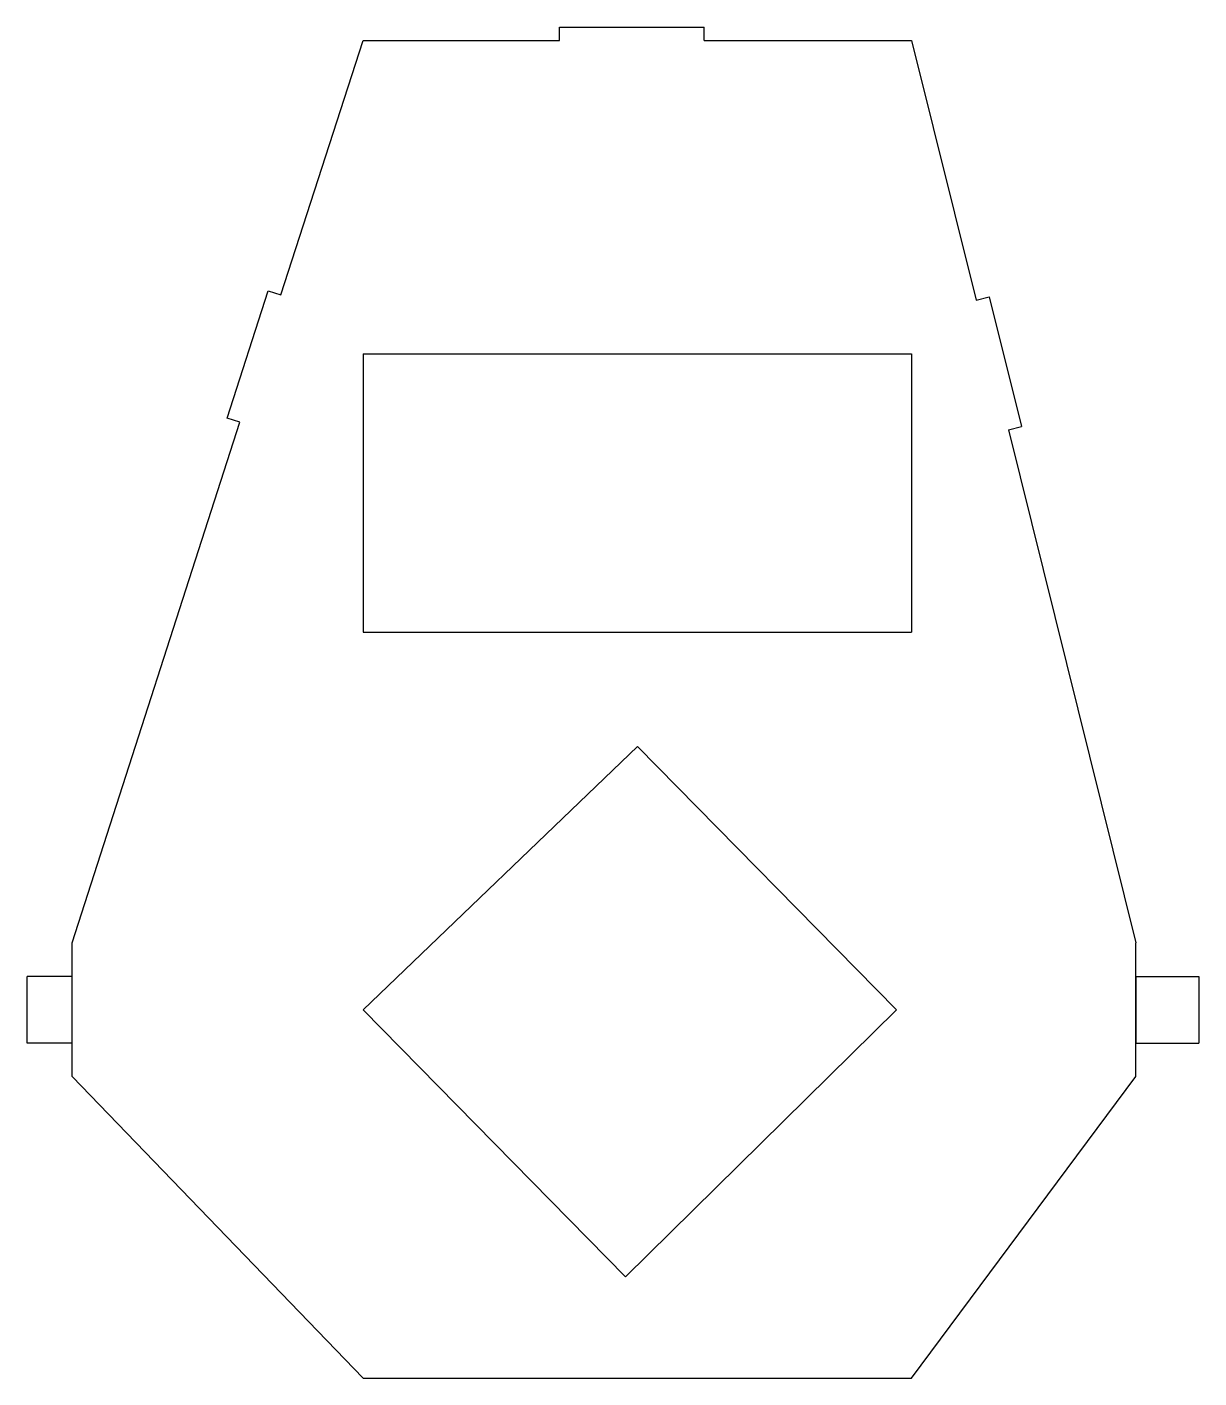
# Model space of a CAD drawing. Extents: x -3.8 to 5, y -2.9 to 7.2.
import ezdxf

# ---------------------------------------------------------------- set-up
doc = ezdxf.new("R2010")
doc.units = 0
doc.header["$MEASUREMENT"] = 0
doc.layers.add('MODELSKETCH_VISIBLE', color=7, linetype='CONTINUOUS')

msp = doc.modelspace()

# ---------------------------------------------------------------- linework, layer by layer
at = {"layer": 'MODELSKETCH_VISIBLE'}
for p, q in [((0.189, 7.151), (1.272, 7.151)), ((0.189, 7.051), (0.189, 7.151)), ((1.272, 7.051), (1.272, 7.151)), ((-1.894, 5.148), (-1.28, 7.051)), ((-1.28, 7.051), (0.189, 7.051)), ((-1.28, 7.051), (0.189, 7.051)), ((1.272, 7.051), (2.823, 7.051)), ((1.272, 7.051), (2.823, 7.051)), ((2.823, 7.051), (3.306, 5.11)), ((-2.296, 4.227), (-1.989, 5.179)), ((-1.989, 5.179), (-1.894, 5.148)), ((3.306, 5.11), (3.403, 5.134)), ((3.403, 5.134), (3.644, 4.164)), ((-1.28, 4.709), (2.823, 4.709)), ((-1.28, 4.709), (-1.28, 2.627)), ((2.823, 4.709), (2.823, 2.627)), ((-3.456, 0.304), (-2.201, 4.196)), ((-2.201, 4.196), (-2.296, 4.227)), ((3.547, 4.14), (3.644, 4.164)), ((3.547, 4.14), (4.5, 0.304)), ((-1.28, 2.627), (2.823, 2.627)), ((-1.28, -0.196), (0.772, 1.773)), ((2.71, -0.196), (0.772, 1.773)), ((-3.456, -0.696), (-3.456, 0.304)), ((4.5, -0.696), (4.5, 0.304)), ((-3.456, 0.054), (-3.793, 0.054)), ((-3.793, -0.446), (-3.793, 0.054)), ((-3.456, -0.446), (-3.456, 0.054)), ((4.5, 0.054), (4.5, -0.446)), ((4.5, 0.054), (4.972, 0.054)), ((4.972, 0.054), (4.972, -0.446)), ((0.683, -2.192), (-1.28, -0.196)), ((2.71, -0.196), (0.683, -2.192)), ((-3.456, -0.446), (-3.793, -0.446)), ((4.5, -0.446), (4.972, -0.446)), ((-1.28, -2.949), (-3.456, -0.696)), ((2.823, -2.949), (4.5, -0.696)), ((-1.28, -2.949), (2.823, -2.949)), ((0.189, -2.949), (1.189, -2.949))]:
    msp.add_line(p, q, dxfattribs=at)

doc.saveas('drawing.dxf')
